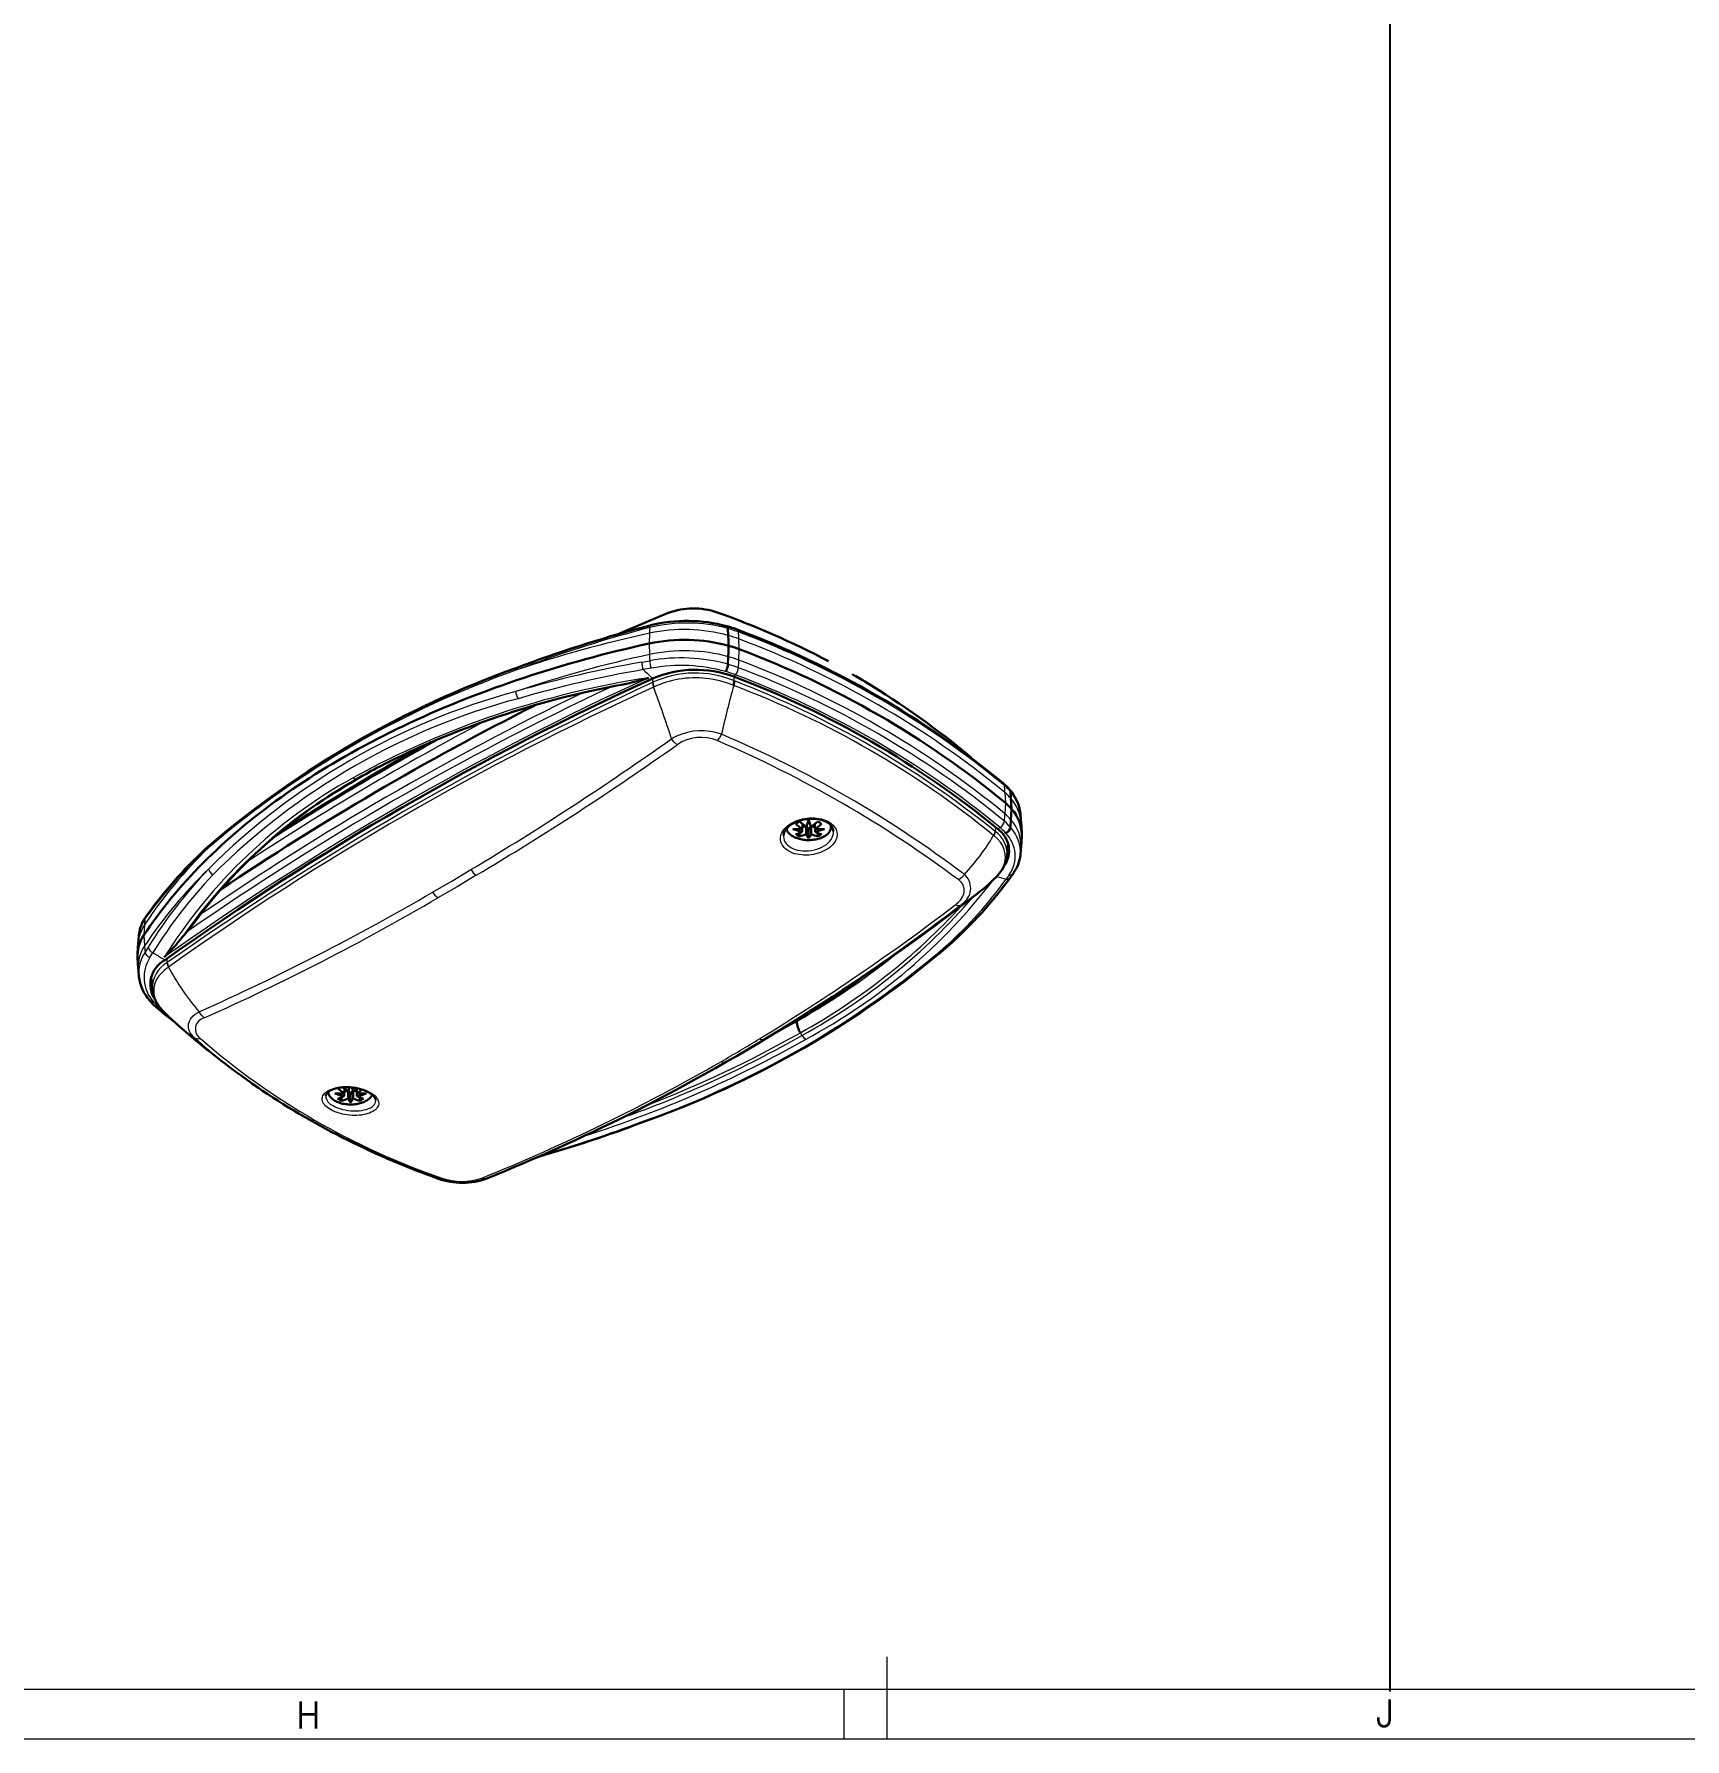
# Model space of a CAD drawing. Header units: millimetres. Extents: x 0 to 1188, y 0 to 841.
# Drawn here: x 729.8 to 882.7, y 0.4 to 158.3 of the extents above; entities that cross this region are included whole.
import ezdxf

# ---------------------------------------------------------------- set-up
doc = ezdxf.new("R2010")
doc.units = ezdxf.units.MM
doc.linetypes.add('SLD-Durchgehend', pattern=[0])
doc.styles.add('SLDTEXTSTYLE2', font='simplex_.ttf', dxfattribs={"width": 0.95})

msp = doc.modelspace()

# ---------------------------------------------------------------- linework, layer by layer
msp.add_line((855.371, 834.346), (855.371, 4.785))
at = {"color": 7, "linetype": 'SLD-Durchgehend', "lineweight": 0}
for p, q in [((786.825, 103.339), (786.087, 103.149)), ((786.809, 102.812), (786.787, 101.863)), ((786.787, 101.863), (786.809, 100.846)), ((795.119, 101.336), (795.083, 102.289)), ((795.083, 100.323), (795.119, 101.336)), ((786.087, 100.136), (786.825, 100.27)), ((786.977, 99.582), (786.234, 99.446)), ((787.087, 98.259), (787.126, 98.277)), ((787.126, 98.277), (787.125, 98.633)), ((794.623, 98.794), (794.625, 98.425)), ((794.625, 98.425), (794.696, 98.396)), ((759.894, 89.416), (759.748, 89.336)), ((819.727, 88.062), (819.78, 87.1)), ((819.78, 87.1), (819.727, 86.096)), ((818.793, 84.485), (818.841, 84.445)), ((818.841, 84.445), (818.873, 84.836)), ((820.135, 80.44), (819.852, 80.04)), ((740.04, 75.813), (739.981, 74.843)), ((740.082, 76.355), (740.363, 76.753)), ((739.981, 74.843), (740.04, 73.847)), ((740.363, 73.741), (740.082, 73.286)), ((740.539, 72.773), (740.822, 73.23)), ((742.089, 72.658), (742.118, 72.294)), ((742.118, 72.294), (742.148, 72.315)), ((741.397, 68.152), (741.629, 67.955)), ((800.779, 65.814), (800.925, 65.565)), ((808.799, 8), (808.799, 0.4)), ((24.799, 5), (1183.799, 5)), ((804.799, 5), (804.799, 0.4)), ((0.399, 0.4), (1188.499, 0.4))]:
    msp.add_line(p, q, dxfattribs=at)
at = {"color": 7, "linetype": 'SLD-Durchgehend', "lineweight": 30}
for p, q in [((794.101, 102.611), (794.076, 103.254)), ((794.076, 99.943), (794.101, 100.646)), ((759.131, 88.968), (759.894, 89.416)), ((820.286, 87.495), (820.234, 88.153)), ((820.234, 84.842), (820.286, 85.53)), ((821.284, 84.374), (821.221, 85.355)), ((799.223, 84.07), (799.222, 84.067)), ((800.701, 84.308), (800.701, 83.993)), ((800.98, 85.141), (800.961, 84.689)), ((800.991, 85.133), (800.961, 84.416)), ((801.22, 84.959), (800.978, 84.819)), ((801.322, 84.911), (801.314, 84.213)), ((801.55, 84.529), (801.345, 84.969)), ((801.755, 84.969), (801.55, 84.529)), ((801.55, 84.529), (801.55, 83.841)), ((801.778, 84.911), (801.786, 84.213)), ((802.122, 84.819), (801.88, 84.959)), ((802.109, 85.133), (802.139, 84.416)), ((802.12, 85.141), (802.139, 84.689)), ((802.399, 84.308), (802.399, 83.993)), ((803.611, 84.776), (803.634, 84.987)), ((821.221, 82.997), (821.284, 83.979)), ((819.936, 82.289), (820.019, 83.326)), ((818.909, 80.23), (818.911, 80.233)), ((816.937, 78.519), (816.929, 78.513)), ((743.936, 75.139), (743.959, 75.165)), ((739.452, 74.135), (739.389, 73.153)), ((739.389, 72.758), (739.452, 71.777)), ((739.519, 71.012), (739.519, 71.007)), ((740.654, 70.944), (740.738, 69.893)), ((740.741, 69.89), (740.741, 69.893)), ((741.699, 67.885), (741.712, 67.869)), ((743.049, 66.596), (743.021, 66.621)), ((800.442, 66.96), (799.912, 66.664)), ((800.444, 66.999), (800.442, 66.96)), ((800.442, 66.96), (800.446, 66.857)), ((757.057, 60.332), (757.063, 60.283)), ((757.926, 60.682), (757.946, 60.692)), ((758.554, 60.649), (758.535, 60.196)), ((758.564, 60.641), (758.535, 59.924)), ((758.794, 60.467), (758.552, 60.327)), ((758.895, 60.418), (758.888, 59.72)), ((759.124, 60.036), (758.919, 60.477)), ((759.328, 60.477), (759.124, 60.036)), ((759.124, 60.036), (759.124, 59.348)), ((759.352, 60.418), (759.36, 59.72)), ((759.696, 60.327), (759.453, 60.467)), ((759.683, 60.641), (759.712, 59.924)), ((759.693, 60.649), (759.712, 60.196)), ((756.82, 59.96), (756.82, 59.957)), ((758.275, 59.815), (758.275, 59.501)), ((759.972, 59.815), (759.972, 59.501)), ((761.454, 59.561), (761.454, 59.563))]:
    msp.add_line(p, q, dxfattribs=at)
at = {"color": 7, "linetype": 'SLD-Durchgehend', "lineweight": 0, "flags": 128}
for points in [[(786.146, 103.358), (786.132, 103.351), (786.117, 103.335), (786.105, 103.312), (786.096, 103.281), (786.09, 103.243), (786.087, 103.199), (786.087, 103.149)], [(786.825, 103.339), (786.826, 103.39), (786.831, 103.434), (786.838, 103.472), (786.847, 103.503), (786.86, 103.527), (786.875, 103.542), (786.89, 103.55)], [(787.087, 98.259), (787.117, 98.046), (787.186, 97.822)], [(794.612, 97.972), (794.612, 97.972), (794.532, 98.003)], [(794.696, 98.396), (794.67, 98.19), (794.612, 97.972)], [(787.23, 97.842), (787.186, 97.822), (787.186, 97.822)], [(793.469, 93.461), (793.291, 93.137), (793.084, 92.874)], [(789.373, 92.49), (789.094, 92.727), (788.844, 93.034)], [(803.42, 85.342), (803.568, 85.248), (803.703, 85.145), (803.822, 85.034), (803.926, 84.916), (804.013, 84.791), (804.083, 84.66), (804.136, 84.525), (804.17, 84.387), (804.187, 84.245), (804.185, 84.101), (804.165, 83.957), (804.126, 83.813), (804.07, 83.67), (803.995, 83.528), (803.903, 83.389), (803.795, 83.256), (803.67, 83.126), (803.53, 83.003), (803.376, 82.886), (803.209, 82.778), (803.03, 82.678), (802.839, 82.588), (802.639, 82.507), (802.432, 82.437), (802.219, 82.379), (802, 82.332), (801.778, 82.297), (801.555, 82.274), (801.333, 82.264), (801.112, 82.267), (800.895, 82.281), (800.682, 82.308), (800.478, 82.347), (800.28, 82.397), (800.092, 82.459), (799.914, 82.531), (799.712, 82.635), (799.529, 82.753), (799.398, 82.858), (799.282, 82.972), (799.181, 83.092), (799.098, 83.218), (799.032, 83.35), (798.984, 83.486), (798.954, 83.626), (798.942, 83.768), (798.948, 83.912), (798.973, 84.057), (799.016, 84.201), (799.077, 84.343), (799.156, 84.484), (799.252, 84.622), (799.365, 84.755), (799.493, 84.882), (799.636, 85.004), (799.794, 85.119), (799.965, 85.225), (800.147, 85.323), (800.339, 85.411), (800.541, 85.489), (800.751, 85.556), (800.965, 85.612), (801.184, 85.656), (801.406, 85.687), (801.63, 85.707), (801.852, 85.714), (802.071, 85.709), (802.288, 85.691), (802.499, 85.662), (802.703, 85.62), (802.897, 85.567), (803.083, 85.502), (803.258, 85.427), (803.42, 85.342)], [(799.222, 84.067), (799.217, 83.985), (799.235, 83.816), (799.281, 83.651), (799.355, 83.493), (799.457, 83.343), (799.585, 83.204), (799.737, 83.078), (799.898, 82.973), (800.078, 82.882), (800.289, 82.799), (800.517, 82.733), (800.757, 82.687), (801.009, 82.659), (801.268, 82.652), (801.53, 82.663), (801.793, 82.696), (802.053, 82.747), (802.306, 82.817), (802.549, 82.905), (802.779, 83.01), (802.993, 83.129), (803.187, 83.262), (803.361, 83.408), (803.511, 83.563), (803.635, 83.725), (803.733, 83.894), (803.803, 84.066), (803.845, 84.238), (803.857, 84.411), (803.852, 84.466)], [(818.793, 84.485), (818.758, 84.284), (818.674, 84.081)], [(818.728, 84.035), (818.674, 84.081), (818.674, 84.081)], [(819.275, 84.823), (819.275, 84.823), (819.275, 84.823), (819.275, 84.823), (819.275, 84.823), (819.276, 84.823), (819.276, 84.824), (819.276, 84.824), (819.276, 84.824)], [(766.725, 78.828), (768.497, 79.863), (770.273, 80.918)], [(770.762, 80.392), (768.984, 79.339), (767.21, 78.305)], [(815.104, 77.636), (815.276, 77.775), (815.432, 77.921), (815.571, 78.072), (815.691, 78.228), (815.698, 78.239), (815.788, 78.385), (815.86, 78.534), (815.913, 78.683), (815.948, 78.832), (815.962, 78.991), (815.954, 79.148), (815.923, 79.301), (815.87, 79.448), (815.795, 79.59), (815.698, 79.724), (815.58, 79.851), (815.444, 79.968)], [(815.973, 80.472), (815.733, 80.184), (815.444, 79.968)], [(815.587, 77.596), (815.372, 77.557), (815.104, 77.636)], [(742.148, 72.315), (742.183, 72.105), (742.268, 71.891)], [(742.268, 71.891), (742.268, 71.891), (742.234, 71.867)], [(741.454, 68.166), (741.427, 68.159), (741.397, 68.152)], [(744.709, 65.301), (744.709, 65.301), (744.55, 65.458), (744.413, 65.62), (744.299, 65.787), (744.211, 65.956), (744.149, 66.126), (744.113, 66.297), (744.102, 66.466), (744.119, 66.633), (744.158, 66.786), (744.219, 66.935), (744.302, 67.079), (744.406, 67.218), (744.544, 67.363), (744.705, 67.5), (744.888, 67.629), (745.09, 67.749), (745.09, 67.749)], [(745.568, 67.186), (745.303, 67.426), (745.09, 67.749)], [(798.473, 65.773), (798.865, 65.99), (799.658, 66.428), (800.446, 66.857), (800.446, 66.857), (800.446, 66.857)], [(745.239, 65.242), (744.949, 65.219), (744.71, 65.301)], [(797.483, 65.208), (795.717, 64.148), (793.946, 63.114)], [(757.254, 58.691), (757.106, 58.783), (756.971, 58.88), (756.851, 58.981), (756.748, 59.086), (756.661, 59.193), (756.59, 59.303), (756.538, 59.413), (756.503, 59.524), (756.487, 59.635), (756.489, 59.745), (756.509, 59.853), (756.547, 59.958), (756.604, 60.061), (756.679, 60.16), (756.771, 60.253), (756.879, 60.341), (757.003, 60.424), (757.144, 60.5), (757.298, 60.568), (757.465, 60.629), (757.644, 60.682), (757.835, 60.726), (758.035, 60.761), (758.242, 60.786), (758.455, 60.803), (758.674, 60.809), (758.896, 60.806), (759.119, 60.794), (759.34, 60.772), (759.561, 60.74), (759.779, 60.7), (759.991, 60.651), (760.196, 60.594), (760.393, 60.528), (760.582, 60.456), (760.759, 60.376), (760.962, 60.27), (761.144, 60.154), (761.275, 60.056), (761.392, 59.954), (761.492, 59.848), (761.576, 59.74), (761.641, 59.63), (761.69, 59.519), (761.72, 59.407), (761.732, 59.297), (761.725, 59.187), (761.7, 59.079), (761.657, 58.974), (761.597, 58.873), (761.518, 58.776), (761.421, 58.683), (761.309, 58.596), (761.181, 58.515), (761.037, 58.441), (760.879, 58.375), (760.709, 58.316), (760.527, 58.265), (760.335, 58.224), (760.133, 58.191), (759.923, 58.167), (759.708, 58.154), (759.49, 58.149), (759.267, 58.155), (759.044, 58.17), (758.821, 58.194), (758.602, 58.228), (758.386, 58.27), (758.175, 58.322), (757.971, 58.381), (757.777, 58.448), (757.591, 58.522), (757.416, 58.604), (757.254, 58.691)], [(757.496, 59.06), (757.688, 58.959), (757.899, 58.867), (758.125, 58.786), (758.129, 58.785), (758.371, 58.715), (758.623, 58.657), (758.881, 58.614), (759.143, 58.584), (759.406, 58.57), (759.665, 58.569), (759.917, 58.584), (760.16, 58.614), (760.389, 58.658), (760.601, 58.715), (760.796, 58.786), (760.968, 58.868), (761.116, 58.96), (761.24, 59.063), (761.336, 59.174), (761.405, 59.291), (761.445, 59.413), (761.457, 59.54), (761.454, 59.561)], [(767.575, 52.345), (767.368, 52.275), (767.255, 52.304)], [(771.743, 52.322), (771.543, 52.276), (771.267, 52.349)]]:
    msp.add_lwpolyline(points, dxfattribs=at)
at = {"color": 7, "linetype": 'SLD-Durchgehend', "lineweight": 30, "flags": 128}
for points in [[(794.076, 103.254), (794.069, 103.323), (794.055, 103.381), (794.034, 103.425), (794.008, 103.455), (793.981, 103.468)], [(739.981, 74.843), (740.269, 75.275), (740.564, 75.706), (740.867, 76.135), (741.177, 76.562), (741.494, 76.988), (741.819, 77.411), (742.151, 77.833), (742.49, 78.253), (742.837, 78.671), (743.191, 79.087), (743.552, 79.5), (743.92, 79.912), (744.295, 80.322), (744.677, 80.729), (745.066, 81.134), (745.463, 81.537), (745.866, 81.938), (746.276, 82.336), (746.693, 82.732), (747.116, 83.125), (747.547, 83.516), (747.984, 83.905), (748.428, 84.291), (748.878, 84.674), (749.336, 85.055), (749.799, 85.433), (750.269, 85.809), (750.746, 86.181), (751.229, 86.551), (751.719, 86.918), (752.214, 87.283), (752.716, 87.644), (753.224, 88.003), (753.739, 88.358), (754.259, 88.711), (754.786, 89.061), (755.318, 89.407), (755.857, 89.751), (756.401, 90.091), (756.952, 90.428), (757.508, 90.762), (758.069, 91.093), (758.637, 91.421), (759.21, 91.745), (759.789, 92.066), (760.373, 92.384), (760.962, 92.698), (761.557, 93.009), (762.158, 93.316), (762.763, 93.62), (763.374, 93.921), (763.99, 94.218), (764.611, 94.511), (765.238, 94.801), (765.869, 95.087), (766.505, 95.37), (767.146, 95.649), (767.791, 95.924), (768.442, 96.195), (769.097, 96.463), (769.756, 96.727), (770.42, 96.987), (771.089, 97.243), (771.762, 97.495), (772.439, 97.744), (773.121, 97.988), (773.807, 98.229), (774.496, 98.466), (775.19, 98.699), (775.888, 98.927), (776.59, 99.152), (777.296, 99.373), (778.005, 99.589), (778.718, 99.802), (779.435, 100.01), (780.155, 100.214), (780.879, 100.414), (781.607, 100.61), (782.337, 100.802), (783.071, 100.99), (783.808, 101.173), (784.548, 101.352), (785.292, 101.527), (786.038, 101.697), (786.787, 101.863)], [(794.129, 101.661), (794.114, 102.184), (794.101, 102.611)], [(794.101, 100.646), (794.114, 101.102), (794.129, 101.661)], [(805.905, 98.833), (805.769, 98.913), (805.577, 99.023)], [(806.748, 98.333), (806.537, 98.462), (805.908, 98.829)], [(759.894, 89.416), (760.684, 89.864), (760.857, 89.959)], [(820.343, 86.528), (820.312, 87.061), (820.286, 87.495)], [(799.219, 84.067), (799.225, 84.126), (799.238, 84.201), (799.258, 84.276), (799.285, 84.351), (799.319, 84.427), (799.358, 84.502), (799.404, 84.577), (799.457, 84.651), (799.515, 84.724), (799.579, 84.796), (799.649, 84.866), (799.724, 84.934), (799.805, 85), (799.89, 85.063), (799.979, 85.123), (800.072, 85.18), (800.171, 85.235), (800.275, 85.288), (800.384, 85.338), (800.497, 85.385), (800.614, 85.429), (800.734, 85.469), (800.857, 85.505), (800.982, 85.537), (801.108, 85.565), (801.234, 85.589), (801.361, 85.608), (801.486, 85.622), (801.611, 85.632), (801.736, 85.638), (801.863, 85.639), (801.989, 85.636), (802.114, 85.628), (802.237, 85.617), (802.357, 85.601), (802.474, 85.581), (802.588, 85.557), (802.699, 85.529), (802.806, 85.497), (802.909, 85.461), (803.008, 85.422), (803.103, 85.379), (803.193, 85.334), (803.239, 85.308)], [(820.286, 85.53), (820.312, 85.978), (820.343, 86.528)], [(799.5, 84.707), (799.515, 84.648), (799.54, 84.576), (799.573, 84.505), (799.613, 84.436), (799.661, 84.368), (799.716, 84.302), (799.778, 84.237), (799.846, 84.176), (799.921, 84.116), (800.003, 84.06), (800.09, 84.006), (800.182, 83.956), (800.28, 83.909), (800.383, 83.866), (800.49, 83.826), (800.601, 83.79), (800.716, 83.759), (800.834, 83.731), (800.954, 83.708), (801.077, 83.689), (801.202, 83.674), (801.328, 83.664), (801.455, 83.658), (801.582, 83.657), (801.709, 83.661), (801.835, 83.669), (801.961, 83.681), (802.084, 83.698), (802.206, 83.719), (802.326, 83.744), (802.442, 83.774), (802.555, 83.808), (802.664, 83.845), (802.769, 83.887), (802.869, 83.932), (802.965, 83.981), (803.054, 84.033), (803.139, 84.088), (803.217, 84.146), (803.289, 84.206), (803.354, 84.269), (803.412, 84.334), (803.464, 84.402), (803.508, 84.47), (803.545, 84.541), (803.574, 84.612), (803.595, 84.685), (803.609, 84.758), (803.615, 84.831), (803.613, 84.904), (803.603, 84.978), (803.589, 85.038)], [(740.431, 76.932), (740.235, 76.657), (740.144, 76.524)], [(739.525, 74.954), (739.517, 74.891), (739.515, 74.877)], [(743.531, 74.649), (743.728, 74.891), (743.936, 75.139)], [(750.973, 60.442), (750.588, 60.701), (749.988, 61.12)], [(756.818, 59.958), (756.818, 59.969), (756.825, 60.014), (756.838, 60.056), (756.856, 60.097), (756.881, 60.143), (756.913, 60.188), (756.95, 60.233), (756.994, 60.278), (757.043, 60.321), (757.099, 60.364), (757.16, 60.406), (757.228, 60.447), (757.3, 60.485), (757.378, 60.522), (757.462, 60.556), (757.547, 60.588), (757.641, 60.618), (757.741, 60.646), (757.845, 60.672), (757.954, 60.695), (758.066, 60.715), (758.182, 60.732), (758.299, 60.745), (758.421, 60.755), (758.544, 60.762), (758.67, 60.766), (758.797, 60.766), (758.925, 60.763), (759.054, 60.757), (759.183, 60.747), (759.31, 60.733), (759.437, 60.717), (759.563, 60.697), (759.689, 60.674), (759.813, 60.648), (759.936, 60.619), (760.056, 60.586), (760.173, 60.551), (760.287, 60.514), (760.397, 60.474), (760.503, 60.432), (760.604, 60.387), (760.699, 60.342), (760.789, 60.294), (760.874, 60.246), (760.952, 60.197), (761.026, 60.146), (761.094, 60.094), (761.157, 60.042), (761.214, 59.989), (761.264, 59.937), (761.309, 59.885), (761.347, 59.833), (761.38, 59.783), (761.406, 59.735), (761.427, 59.688), (761.442, 59.642), (761.451, 59.598), (761.455, 59.561)], [(757.059, 60.336), (757.061, 60.302), (757.071, 60.229), (757.088, 60.156), (757.113, 60.084), (757.146, 60.013), (757.187, 59.944), (757.235, 59.875), (757.289, 59.809), (757.351, 59.745), (757.42, 59.683), (757.495, 59.624), (757.576, 59.568), (757.663, 59.514), (757.756, 59.464), (757.854, 59.417), (757.957, 59.374), (758.064, 59.334), (758.175, 59.298), (758.29, 59.266), (758.407, 59.239), (758.528, 59.216), (758.651, 59.197), (758.775, 59.182), (758.901, 59.172), (759.028, 59.166), (759.155, 59.165), (759.282, 59.168), (759.409, 59.176), (759.534, 59.189), (759.658, 59.206), (759.78, 59.227), (759.899, 59.252), (760.015, 59.282), (760.128, 59.316), (760.238, 59.353), (760.343, 59.395), (760.443, 59.44), (760.538, 59.489), (760.628, 59.54), (760.712, 59.595), (760.79, 59.653), (760.862, 59.714), (760.928, 59.777), (760.986, 59.842), (761.037, 59.909), (761.082, 59.978), (761.118, 60.048), (761.127, 60.069)], [(786.96, 59.296), (785.396, 58.496), (784.892, 58.246)]]:
    msp.add_lwpolyline(points, dxfattribs=at)
at = {"color": 7, "linetype": 'SLD-Durchgehend', "lineweight": 30}
for centre, radius, start, end in [((845.417, -36.933), 152.617, 111.87592, 113.77904), ((790.884, 98.357), 6.755, 71.12129, 110.15021), ((766.808, 30.716), 78.552, 62.2411, 70.46764), ((817.425, -13.64), 121.107, 104.9677, 110.7518), ((793.185, 77.527), 26.772, 103.59974, 105.24334), ((790.28, 89.808), 14.153, 74.83821, 103.85704), ((791.593, 94.587), 9.197, 68.67063, 74.95351), ((764.292, 21.63), 87.094, 50.59596, 69.39758), ((790.046, 86.767), 15.444, 74.66927, 102.1815), ((791.643, 92.43), 9.561, 68.68142, 74.92822), ((764.473, 19.773), 87.131, 50.59804, 69.40733), ((804.644, 14.623), 90.17, 109.52057, 130.49719), ((792.655, 100.017), 1.423, 328.1892, 357.02823), ((899.201, -147.716), 270.646, 114.46538, 125.52925), ((798.82, 17.834), 81.524, 100.20749, 116.98808), ((780.072, 118.966), 21.336, 281.62793, 288.16723), ((791.076, 89.32), 10.116, 69.51311, 113.04985), ((764.232, 17.96), 86.358, 50.60527, 69.40011), ((765.749, 30.38), 79.365, 50.15233, 58.89577), ((897.251, -143.819), 268.758, 116.77305, 123.96896), ((894.369, -137.244), 263.104, 119.05327, 122.59702), ((786.035, 44.048), 52.364, 117.53478, 120.13281), ((783.419, 47.208), 48.308, 120.20629, 143.4781), ((816.671, 85.48), 4.509, 39.26051, 49.85487), ((816.959, 83.754), 4.375, 39.34241, 49.86636), ((817.09, 85.625), 4.096, 6.97544, 41.49339), ((819.925, 88.132), 0.309, 3.98367, 40.41266), ((797.958, 89.726), 5.144, 297.75449, 302.24013), ((805.227, 90.481), 6.823, 228.44347, 235.00061), ((791.16, 89.042), 10.969, 337.77104, 341.29555), ((811.938, 89.041), 10.967, 198.70411, 202.22918), ((797.873, 90.481), 6.823, 304.99931, 311.55666), ((805.143, 89.727), 5.144, 237.76021, 242.24516), ((802.763, 84.313), 1.103, 8.01265, 64.40881), ((817.718, 84.111), 3.569, 357.88585, 42.64113), ((806.18, 84.451), 15.068, 3.43988, 6.35795), ((800.484, 90.757), 6.087, 266.30914, 274.50211), ((802.508, 91.023), 6.785, 249.13734, 256.82315), ((804.734, 90.039), 6.546, 227.99715, 234.81657), ((799.326, 87.961), 3.904, 285.24583, 294.76298), ((803.009, 88.392), 4.967, 237.68021, 242.32517), ((799.724, 87.689), 3.823, 284.81116, 294.57562), ((803.766, 85.507), 2.772, 207.8226, 216.93622), ((799.334, 85.507), 2.772, 323.06393, 332.1773), ((803.376, 87.689), 3.823, 245.42447, 255.18879), ((798.367, 90.039), 6.546, 305.18333, 312.00294), ((802.616, 90.757), 6.087, 265.49773, 273.69099), ((800.592, 91.023), 6.785, 283.17695, 290.86261), ((803.774, 87.961), 3.904, 245.23709, 254.75409), ((800.091, 88.393), 4.967, 297.67492, 302.3197), ((817.664, 82.675), 2.446, 323.70512, 55.76589), ((819.542, 84.95), 0.701, 291.1732, 351.13271), ((773.872, 52.407), 41.47, 132.06741, 143.74323), ((816.643, 82.645), 3.311, 313.18237, 353.82897), ((817.643, 82.652), 3.536, 324.67945, 353.61068), ((807.206, 83.81), 14.038, 353.65039, 356.683), ((809.454, 88.123), 13.385, 323.70975, 325.84085), ((786.809, 104.718), 41.459, 312.06798, 323.74653), ((805.544, 93.631), 18.926, 306.98342, 314.93488), ((694.41, 236.663), 200.056, 297.18148, 307.76492), ((743.054, 74.469), 3.563, 144.74976, 171.71032), ((734.095, 83.755), 13.079, 318.94994, 323.411), ((742.767, 72.926), 3.382, 145.47654, 182.83321), ((753.479, 73.322), 14.05, 173.65151, 176.68161), ((722.422, 91.935), 27.284, 315.46648, 320.68593), ((756.23, 142.164), 89.778, 289.47337, 310.54262), ((754.498, 72.681), 15.073, 183.44037, 186.35713), ((743.118, 70.298), 2.54, 118.03453, 213.91372), ((768.821, 121.84), 63.338, 299.94962, 307.38291), ((743.596, 71.513), 4.108, 187.07082, 221.43785), ((744.052, 70.243), 3.332, 186.09244, 225.05758), ((744.003, 71.653), 4.509, 219.26083, 229.85469), ((740.802, 69.062), 0.391, 223.16211, 281.3129), ((780.997, 115.049), 61.534, 229.57572, 231.67431), ((756.209, 81.66), 20.009, 223.56975, 228.84439), ((797.049, 127.961), 81.748, 228.65326, 235.20837), ((802.748, 67.017), 2.307, 183.95676, 211.4348), ((791.726, 121.516), 73.424, 236.28923, 250.5277), ((758.057, 66.265), 6.087, 266.30917, 274.50217), ((760.082, 66.531), 6.785, 249.13755, 256.82293), ((762.307, 65.547), 6.546, 227.99696, 234.81676), ((762.705, 65.86), 6.662, 230.05167, 235.0464), ((749.575, 64.221), 10.066, 337.69095, 339.86447), ((768.579, 64.185), 9.966, 200.20869, 202.318), ((755.596, 65.787), 6.571, 304.93484, 308.81315), ((756.032, 65.426), 6.395, 305.13666, 310.31612), ((760.19, 66.265), 6.087, 265.49789, 273.69083), ((758.165, 66.53), 6.785, 283.1769, 290.86261), ((756.9, 63.469), 3.904, 285.24579, 294.76298), ((760.582, 63.9), 4.967, 237.67996, 242.32542), ((757.298, 63.197), 3.823, 284.81111, 294.57562), ((761.34, 61.015), 2.773, 207.82324, 216.93558), ((756.908, 61.014), 2.772, 323.06393, 332.17711), ((760.949, 63.197), 3.823, 245.4243, 255.18896), ((761.347, 63.469), 3.904, 245.23692, 254.75426), ((757.665, 63.9), 4.967, 297.67492, 302.3197), ((702.508, 223.304), 184.478, 292.04398, 296.52337), ((743.28, 170.661), 120.991, 285.94467, 290.7563), ((769.469, 58.528), 6.62, 250.42264, 290.09428)]:
    msp.add_arc(centre, radius, start, end, dxfattribs=at)
at = {"color": 7, "linetype": 'SLD-Durchgehend', "lineweight": 0}
for centre, radius, start, end in [((817.638, -14.469), 121.776, 105.01612, 110.7837), ((811.008, -8.633), 114.042, 102.25061, 108.70938), ((824.419, 101.929), 37.62, 177.85211, 178.65558), ((790.046, 87.819), 15.338, 74.6671, 102.18157), ((790.286, 89.275), 14.484, 74.82761, 103.82199), ((791.633, 94.176), 9.401, 68.68175, 74.9342), ((794.83, 102.96), 0.222, 353.09674, 60.73301), ((771.13, 101.402), 23.97, 2.12137, 3.66499), ((764.445, 21.477), 87.017, 50.59805, 69.40733), ((790.046, 85.854), 15.338, 74.6671, 102.18157), ((791.637, 93.46), 9.478, 68.6816, 74.93126), ((764.391, 20.664), 87.204, 50.61247, 69.3929), ((774.662, 99.422), 0.239, 128.12283, 189.56984), ((811.008, -10.599), 114.042, 102.25061, 108.70938), ((803.953, -2.825), 104.5, 99.84438, 106.41261), ((787.647, 100.11), 1.56, 179.03459, 205.17112), ((835.909, 101.927), 49.112, 181.26137, 181.93401), ((789.741, 84.364), 16.171, 74.44776, 100.38674), ((788.463, 100.27), 1.638, 180.00026, 204.848), ((789.736, 84.456), 15.375, 74.42277, 100.33733), ((791.633, 90.865), 9.401, 68.68175, 74.9342), ((791.637, 91.494), 9.478, 68.6816, 74.93126), ((793.928, 99.706), 1.126, 318.92878, 355.73287), ((764.425, 101.399), 30.677, 356.68064, 357.99015), ((764.378, 18.049), 87.15, 50.61247, 69.3929), ((764.391, 18.699), 87.204, 50.61247, 69.3929), ((899.127, -147.81), 270.922, 114.51244, 125.48218), ((909.093, -164.969), 290.128, 114.86762, 125.12896), ((804.47, 14.491), 90.052, 109.48928, 130.50534), ((799.149, 16.926), 82.706, 98.63999, 118.75141), ((803.811, -2.619), 103.567, 99.77077, 106.36269), ((832.588, 148.477), 67.473, 226.60748, 227.42311), ((831.552, 147.353), 65.945, 227.42528, 227.63511), ((791.046, 89.661), 9.466, 67.78525, 114.46533), ((788.523, 98.381), 1.401, 184.25952, 202.62196), ((791.066, 89.598), 9.093, 99.79534, 114.95431), ((791.029, 89.287), 9.394, 68.10367, 99.2477), ((890.563, 71.236), 99.607, 164.43009, 167.10726), ((791.592, 90.807), 8.759, 68.68238, 74.96555), ((793.052, 98.552), 1.579, 339.66677, 355.37526), ((764.066, 17.272), 86.287, 50.73794, 69.26787), ((745.991, 144.65), 66.836, 316.68025, 316.88098), ((762.408, 14.639), 89.764, 51.08677, 68.91855), ((764.298, 17.88), 86.626, 50.60526, 69.40011), ((899.129, -147.955), 270.07, 114.4875, 125.50799), ((898.919, -147.759), 271.483, 115.22463, 124.81125), ((898.193, -146.087), 270.297, 115.8132, 124.47946), ((791.031, 35.805), 63.81, 105.08299, 134.91164), ((790.835, 36.062), 62.817, 104.94562, 135.049), ((775.612, 97.424), 1.186, 180.34214, 214.41007), ((690.978, 61.79), 102.735, 17.70588, 20.5322), ((896.318, -141.45), 267.047, 117.83524, 123.3587), ((895.684, -139.83), 265.868, 118.75804, 122.75092), ((792.1, 87.469), 6.448, 115.65661, 120.31301), ((791.608, 88.279), 5.506, 70.26046, 114.69256), ((791.581, 89.271), 3.904, 67.35929, 124.41887), ((752.518, -3.484), 105.238, 52.91815, 67.09991), ((883.489, -117.042), 240.247, 119.33239, 122.96636), ((621.036, 329.946), 290.322, 300.93322, 305.31013), ((627.05, 321.825), 280.968, 300.7629, 305.29107), ((749.783, -7.971), 109.748, 53.25216, 66.76207), ((782.857, 47.213), 48.318, 119.08945, 148.0238), ((783.227, 47.115), 48.31, 119.07753, 145.25353), ((783.76, 46.654), 48.96, 120.20161, 144.38446), ((759.632, 89.668), 0.353, 221.31964, 289.31906), ((819.374, 88.699), 0.306, 3.15811, 48.1919), ((802.719, 87.142), 17.033, 3.09587, 5.30123), ((816.907, 85.427), 4.301, 39.33143, 49.86664), ((816.932, 84.746), 4.337, 39.33687, 49.86642), ((817.456, 85.675), 3.723, 6.86598, 41.73836), ((817.547, 85.024), 3.689, 5.14824, 42.05514), ((818.91, 85.508), 0.776, 298.13261, 352.33561), ((799.625, 87.144), 20.129, 355.0427, 357.01569), ((816.907, 82.116), 4.301, 39.33143, 49.86664), ((816.932, 82.78), 4.337, 39.33687, 49.86642), ((817.667, 83.124), 3.556, 357.96381, 42.56875), ((800.676, 94.738), 20.917, 316.99884, 329.37061), ((817.866, 84.493), 0.977, 332.04996, 357.19539), ((817.437, 82.092), 2.333, 337.30896, 56.38997), ((817.413, 82.368), 2.521, 358.21096, 55.50695), ((786.621, 145.303), 68.732, 298.14255, 298.36486), ((816.696, 81.763), 4.003, 39.27486, 49.86936), ((817.66, 82.166), 3.017, 325.11177, 44.95768), ((817.777, 82.51), 3.388, 355.75007, 43.51084), ((776.041, 51.937), 43.199, 134.09679, 146.44831), ((773.677, 52.254), 41.353, 132.04954, 143.66928), ((746.322, 82.944), 0.343, 133.45735, 177.09146), ((776.041, 49.971), 43.199, 134.09679, 146.44831), ((778.325, 50.148), 44.696, 136.35764, 148.13995), ((746.715, 81.104), 0.743, 188.44601, 243.05588), ((771.77, 81.819), 1.748, 211.0614, 234.76322), ((816.408, 82.721), 3.529, 315.18103, 334.33941), ((820.188, 80.864), 0.428, 262.87776, 322.97621), ((778.262, 50.131), 43.993, 136.44801, 148.32695), ((775.865, 112.718), 53.879, 298.17767, 322.59633), ((786.992, 103.99), 40.662, 312.18077, 323.91325), ((814.888, 79.202), 1.671, 309.17431, 49.48078), ((832.619, 125.103), 46.837, 253.06484, 254.18132), ((819.906, 80.464), 0.428, 262.79826, 321.99364), ((654.305, 271.697), 223.241, 293.99607, 300.23739), ((654.996, 270.089), 222.201, 294.05524, 300.33218), ((768.185, 79.694), 1.697, 210.65562, 234.92447), ((685.599, 247.408), 213.527, 301.4472, 307.33704), ((686.166, 247.295), 213.418, 301.43912, 307.33105), ((772.462, 117.085), 58.572, 298.91182, 317.63441), ((774.032, 114.988), 56.266, 298.5521, 319.42914), ((806.794, 91.929), 16.815, 301.53869, 307.06948), ((813.261, 80.626), 3.819, 307.55788, 314.60053), ((742.889, 73.873), 3.447, 145.75957, 175.64242), ((742.551, 74.566), 3.049, 144.07766, 174.14677), ((755.624, 74.866), 15.614, 174.52603, 176.52311), ((740.448, 76.318), 0.368, 145.82772, 174.21877), ((740.736, 76.714), 0.375, 144.31231, 174.00399), ((742.807, 71.943), 3.359, 145.47657, 182.83366), ((743.068, 71.34), 3.564, 146.90562, 185.27088), ((743.334, 70.944), 3.341, 146.79451, 222.69252), ((757.269, 74.869), 17.259, 183.39392, 185.262), ((740.734, 73.407), 0.663, 190.52179, 252.90019), ((741.02, 73.869), 0.669, 191.07975, 252.78118), ((777.541, 130.69), 68.191, 237.41936, 238.29223), ((777.126, 130.021), 67.404, 238.29398, 238.51653), ((756.381, 141.55), 89.086, 289.44603, 310.54859), ((764.507, 129.611), 72.316, 299.80016, 309.22602), ((814.352, 74.214), 0.361, 260.92279, 310.55253), ((743.517, 69.895), 2.777, 120.25581, 180.05017), ((743.08, 69.696), 2.193, 141.25291, 203.38599), ((739.049, 73.326), 3.238, 315.79003, 320.39947), ((744.668, 68.387), 4.246, 124.97694, 137.38547), ((743.175, 72.351), 1.058, 183.10172, 207.24752), ((761.93, 82.26), 22.229, 207.80462, 220.75077), ((743.978, 71.213), 4.004, 219.27509, 229.86861), ((747.868, 71.975), 7.495, 204.8538, 206.9467), ((741.297, 68.461), 0.326, 231.79297, 287.98238), ((744.221, 70.281), 3.48, 209.28583, 223.53071), ((779.861, 104.448), 42.647, 301.57761, 304.89557), ((753.416, 78.174), 15.541, 228.16056, 235.92831), ((745.814, 66.144), 1.07, 103.27026, 237.47179), ((783.264, 108.564), 57.949, 228.29393, 234.95517), ((789.706, 116.467), 67.833, 229.03934, 250.95862), ((748.777, 157.519), 106.197, 287.55986, 299.64624), ((749.772, 155.157), 103.167, 289.51509, 299.72469), ((748.999, 157.064), 104.919, 291.02758, 299.57298), ((703.836, 218.584), 179.423, 299.96836, 301.28097), ((797.278, 65.726), 0.558, 239.97786, 291.56691), ((801.57, 65.903), 0.728, 207.67477, 248.83266), ((704.493, 217.777), 178.397, 291.98115, 299.91514), ((712.662, 203.549), 162.262, 297.25081, 300.06227), ((793.741, 63.632), 0.557, 239.99112, 291.59277), ((757.875, 60.049), 1.059, 184.96173, 248.98579), ((743.633, 169.781), 119.978, 286.1443, 290.6985), ((786.122, 57.646), 0.129, 230.44313, 286.54755), ((769.416, 57.579), 5.548, 250.62635, 289.49049)]:
    msp.add_arc(centre, radius, start, end, dxfattribs=at)

# ---------------------------------------------------------------- texts
at = {"color": 7, "linetype": 'Continuous', "lineweight": 0, "char_height": 2.5, "attachment_point": 1, "style": 'SLDTEXTSTYLE2'}
for s, insert in [('H', (754.065, 3.876)), ('J', (854.128, 4.036))]:
    msp.add_mtext(s, dxfattribs=dict(at, insert=insert))

doc.saveas('drawing.dxf')
